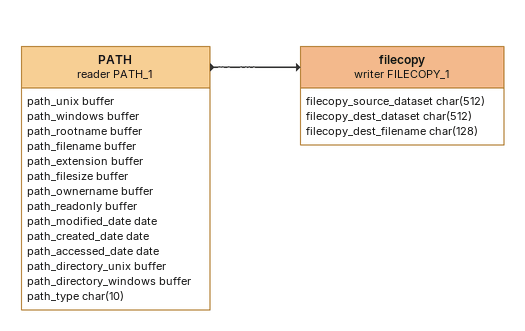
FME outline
PATH (reader PATH_1)
    attributes: path_unix buffer, path_windows buffer, path_rootname buffer, path_filename buffer, path_extension buffer, path_filesize buffer, path_ownername buffer, path_readonly buffer, path_modified_date date, path_created_date date, path_accessed_date date, path_directory_unix buffer, path_directory_windows buffer, path_type char(10)
    -> filecopy (writer FILECOPY_1)
filecopy (writer FILECOPY_1)
    attributes: filecopy_source_dataset char(512), filecopy_dest_dataset char(512), filecopy_dest_filename char(128)
